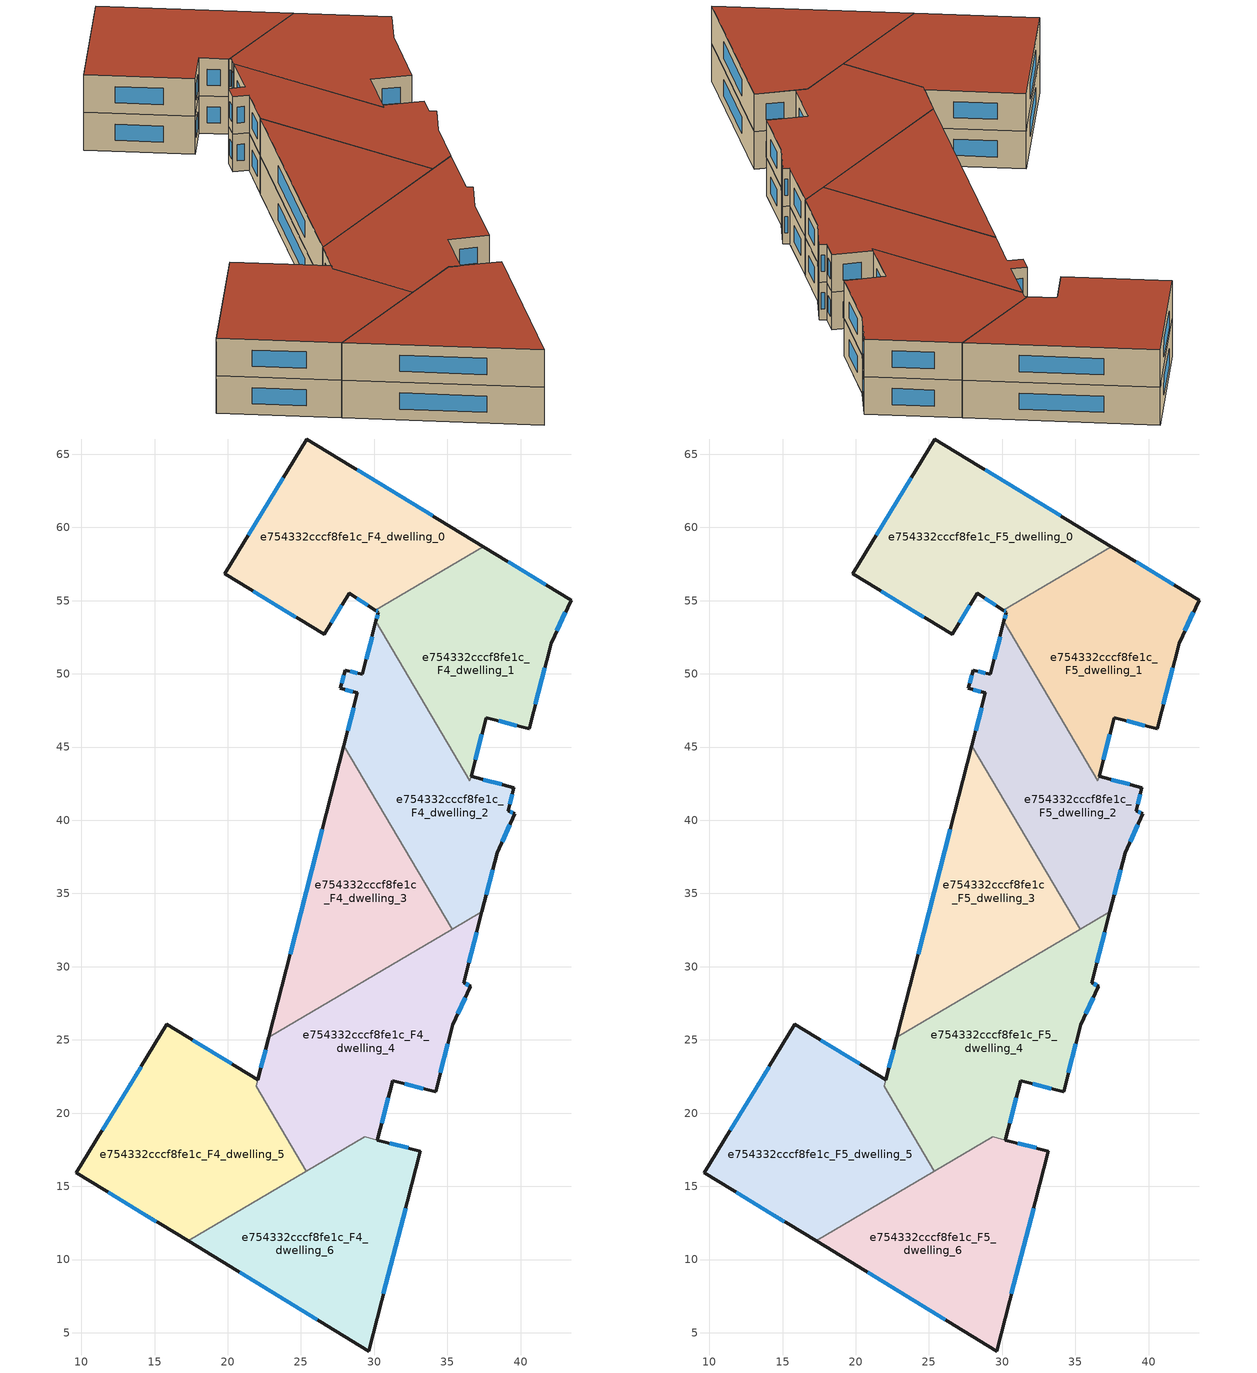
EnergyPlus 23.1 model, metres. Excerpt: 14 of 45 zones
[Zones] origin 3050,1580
e754332cccf8fe1c_F4_dwelling_0
 floor to e754332cccf8fe1c_F3_dwelling_0 (EU_floor_Construction): 37.46,58.69 30.09,54.35 28.29,55.49 26.58,52.69 19.79,56.83 25.41,66.04 z12
 wall outside (EU_wall_Construction): 37.46,58.69 25.41,66.04 19.79,56.83 26.58,52.69 28.29,55.49 30.09,54.35 z12:15
 wall to e754332cccf8fe1c_F4_dwelling_1 (EU_wall_Construction): 30.09,54.35 37.46,58.69 z12:15
 window (EU_Window_Construction): 23.8,63.41 21.4,59.46 / 34.02,60.79 28.85,63.94 / 28.8,55.17 29.57,54.68 / 27.07,53.49 27.8,54.69 / 21.73,55.65 24.64,53.88 z12.86:14.14
e754332cccf8fe1c_F4_dwelling_1
 floor to e754332cccf8fe1c_F3_dwelling_1 (EU_floor_Construction): 43.45,55.04 42.09,52.09 40.59,46.25 37.66,47.01 36.54,42.69 30.12,53.59 30.29,54.22 30.09,54.35 37.46,58.69 z12
 wall outside (EU_wall_Construction): 30.09,54.35 30.29,54.22 30.12,53.59 / 36.62,43 37.66,47.01 40.59,46.25 42.09,52.09 43.45,55.04 37.46,58.69 z12:15
 wall to e754332cccf8fe1c_F4_dwelling_2 (EU_wall_Construction): 30.12,53.59 36.54,42.69 36.62,42.99 z12:15
 window (EU_Window_Construction): 30.24,54.04 30.17,53.77 / 30.14,54.31 30.23,54.26 / 41.74,56.08 39.17,57.65 / 42.48,52.93 43.06,54.2 / 41.02,47.92 41.66,50.42 / 38.5,46.79 39.75,46.47 / 36.92,44.14 37.36,45.86 z12.86:14.14
e754332cccf8fe1c_F4_dwelling_2
 floor to e754332cccf8fe1c_F3_dwelling_2 (EU_floor_Construction): 30.12,53.59 36.54,42.69 36.62,43 39.55,42.24 39.14,40.66 39.61,40.44 38.4,37.78 37.36,33.75 35.33,32.55 27.93,45.1 28.86,48.7 27.7,49 28.03,50.26 29.19,49.96 z12
 wall outside (EU_wall_Construction): 37.36,33.75 38.4,37.78 39.61,40.44 39.14,40.66 39.55,42.24 36.62,43 / 30.12,53.59 29.19,49.96 28.03,50.26 27.7,49 28.86,48.7 27.93,45.1 z12:15
 wall to e754332cccf8fe1c_F4_dwelling_3 (EU_wall_Construction): 27.93,45.1 35.33,32.55 z12:15
 wall to e754332cccf8fe1c_F4_dwelling_4 (EU_wall_Construction): 35.33,32.55 37.36,33.75 z12:15
 window (EU_Window_Construction): 39.26,41.11 39.43,41.79 / 39.48,40.5 39.28,40.6 / 38.75,38.54 39.27,39.68 / 37.66,34.9 38.11,36.63 / 28.6,47.67 28.2,46.13 / 28.03,48.91 28.53,48.79 / 27.93,49.9 27.79,49.36 / 28.85,50.04 28.36,50.17 / 29.85,52.55 29.45,51 / 38.71,42.45 37.46,42.78 z12.86:14.14
e754332cccf8fe1c_F4_dwelling_3
 floor to e754332cccf8fe1c_F3_dwelling_3 (EU_floor_Construction): 27.93,45.1 35.33,32.55 22.79,25.17 z12
 wall outside (EU_wall_Construction): 27.93,45.1 22.79,25.17 z12:15
 wall to e754332cccf8fe1c_F4_dwelling_4 (EU_wall_Construction): 22.79,25.17 35.32,32.55 z12:15
 window (EU_Window_Construction): 26.46,39.4 24.26,30.86 z12.86:14.14
e754332cccf8fe1c_F4_dwelling_4
 floor to e754332cccf8fe1c_F3_dwelling_4 (EU_floor_Construction): 37.36,33.75 36.11,28.9 36.58,28.67 36.56,28.63 35.38,26.04 34.19,21.45 31.26,22.21 30.22,18.16 29.38,18.38 25.37,16.01 21.93,21.84 22.79,25.17 z12
 wall outside (EU_wall_Construction): 22.79,25.17 22.05,22.28 / 30.22,18.16 31.26,22.21 34.19,21.45 35.38,26.04 36.56,28.63 36.58,28.67 36.11,28.9 37.36,33.75 z12:15
 wall to e754332cccf8fe1c_F4_dwelling_6 (EU_wall_Construction): 29.38,18.38 30.22,18.16 / 25.37,16.01 29.37,18.37 z12:15
 wall to e754332cccf8fe1c_F4_dwelling_5 (EU_wall_Construction): 22.05,22.28 21.93,21.84 / 21.94,21.83 25.37,16.01 z12:15
 window (EU_Window_Construction): 22.58,24.34 22.26,23.11 / 36.47,30.28 37.01,32.36 / 36.45,28.74 36.25,28.83 / 35.71,26.78 36.22,27.89 / 34.53,22.76 35.04,24.73 / 32.1,21.99 33.36,21.67 / 30.52,19.32 30.97,21.05 z12.86:14.14
e754332cccf8fe1c_F4_dwelling_5
 floor to e754332cccf8fe1c_F3_dwelling_5 (EU_floor_Construction): 22.05,22.28 21.93,21.84 25.37,16.01 17.31,11.26 9.67,15.92 15.85,26.06 z12
 wall outside (EU_wall_Construction): 22.05,22.28 15.85,26.06 9.67,15.92 17.31,11.26 z12:15
 wall to e754332cccf8fe1c_F4_dwelling_6 (EU_wall_Construction): 17.31,11.26 25.37,16.01 z12:15
 window (EU_Window_Construction): 14.08,23.16 11.43,18.82 / 20.28,23.36 17.62,24.98 / 11.85,14.59 15.12,12.6 z12.86:14.14
e754332cccf8fe1c_F4_dwelling_6
 floor to e754332cccf8fe1c_F3_dwelling_6 (EU_floor_Construction): 33.15,17.41 29.63,3.75 17.31,11.26 29.37,18.37 z12
 wall outside (EU_wall_Construction): 17.31,11.26 29.63,3.75 33.15,17.41 30.23,18.16 z12:15
 window (EU_Window_Construction): 32.31,17.62 31.06,17.94 / 30.63,7.65 32.14,13.5 / 20.83,9.12 26.11,5.9 z12.86:14.14
e754332cccf8fe1c_F5_dwelling_0
 floor to e754332cccf8fe1c_F4_dwelling_0 (EU_floor_Construction): 37.46,58.69 30.09,54.35 28.29,55.49 26.58,52.69 19.79,56.83 25.41,66.04 z15
 wall outside (EU_wall_Construction): 37.46,58.69 25.41,66.04 19.79,56.83 26.58,52.69 28.29,55.49 30.09,54.35 z15:18
 wall to e754332cccf8fe1c_F5_dwelling_1 (EU_wall_Construction): 30.09,54.35 37.46,58.69 z15:18
 window (EU_Window_Construction): 23.8,63.41 21.4,59.46 / 34.02,60.79 28.85,63.94 / 28.8,55.17 29.57,54.68 / 27.07,53.49 27.8,54.69 / 21.73,55.65 24.64,53.88 z15.86:17.14
 roof outside (EU_roof_Construction): 37.46,58.69 25.41,66.04 19.79,56.83 26.58,52.69 28.29,55.49 30.09,54.35 z18
e754332cccf8fe1c_F5_dwelling_1
 floor to e754332cccf8fe1c_F4_dwelling_1 (EU_floor_Construction): 43.45,55.04 42.09,52.09 40.59,46.25 37.66,47.01 36.54,42.69 30.12,53.59 30.29,54.22 30.09,54.35 37.46,58.69 z15
 wall outside (EU_wall_Construction): 30.09,54.35 30.29,54.22 30.12,53.59 / 36.62,43 37.66,47.01 40.59,46.25 42.09,52.09 43.45,55.04 37.46,58.69 z15:18
 wall to e754332cccf8fe1c_F5_dwelling_2 (EU_wall_Construction): 30.12,53.59 36.54,42.69 36.62,42.99 z15:18
 window (EU_Window_Construction): 30.24,54.04 30.17,53.77 / 30.14,54.31 30.23,54.26 / 41.74,56.08 39.17,57.65 / 42.48,52.93 43.06,54.2 / 41.02,47.92 41.66,50.42 / 38.5,46.79 39.75,46.47 / 36.92,44.14 37.36,45.86 z15.86:17.14
 roof outside (EU_roof_Construction): 40.59,46.25 42.09,52.09 43.45,55.04 37.46,58.69 30.09,54.35 30.29,54.22 30.12,53.59 36.54,42.69 37.66,47.01 z18
e754332cccf8fe1c_F5_dwelling_2
 floor to e754332cccf8fe1c_F4_dwelling_2 (EU_floor_Construction): 30.12,53.59 36.54,42.69 36.62,43 39.55,42.24 39.14,40.66 39.61,40.44 38.4,37.78 37.36,33.75 35.33,32.55 27.93,45.1 28.86,48.7 27.7,49 28.03,50.26 29.19,49.96 z15
 wall outside (EU_wall_Construction): 37.36,33.75 38.4,37.78 39.61,40.44 39.14,40.66 39.55,42.24 36.62,43 / 30.12,53.59 29.19,49.96 28.03,50.26 27.7,49 28.86,48.7 27.93,45.1 z15:18
 wall to e754332cccf8fe1c_F5_dwelling_3 (EU_wall_Construction): 27.93,45.1 35.33,32.55 z15:18
 wall to e754332cccf8fe1c_F5_dwelling_4 (EU_wall_Construction): 35.33,32.55 37.36,33.75 z15:18
 window (EU_Window_Construction): 39.26,41.11 39.43,41.79 / 39.48,40.5 39.28,40.6 / 38.75,38.54 39.27,39.68 / 37.66,34.9 38.11,36.63 / 28.6,47.67 28.2,46.13 / 28.03,48.91 28.53,48.79 / 27.93,49.9 27.79,49.36 / 28.85,50.04 28.36,50.17 / 29.85,52.55 29.45,51 / 38.71,42.45 37.46,42.78 z15.86:17.14
 roof outside (EU_roof_Construction): 37.36,33.75 38.4,37.78 39.61,40.44 39.14,40.66 39.55,42.24 36.62,43 36.54,42.69 30.12,53.59 29.19,49.96 28.03,50.26 27.7,49 28.86,48.7 27.93,45.1 35.33,32.55 z18
e754332cccf8fe1c_F5_dwelling_3
 floor to e754332cccf8fe1c_F4_dwelling_3 (EU_floor_Construction): 27.93,45.1 35.33,32.55 22.79,25.17 z15
 wall outside (EU_wall_Construction): 27.93,45.1 22.79,25.17 z15:18
 wall to e754332cccf8fe1c_F5_dwelling_4 (EU_wall_Construction): 22.79,25.17 35.32,32.55 z15:18
 window (EU_Window_Construction): 26.46,39.4 24.26,30.86 z15.86:17.14
 roof outside (EU_roof_Construction): 35.33,32.55 27.93,45.1 22.79,25.17 z18
e754332cccf8fe1c_F5_dwelling_4
 floor to e754332cccf8fe1c_F4_dwelling_4 (EU_floor_Construction): 37.36,33.75 36.11,28.9 36.58,28.67 36.56,28.63 35.38,26.04 34.19,21.45 31.26,22.21 30.22,18.16 29.38,18.38 25.37,16.01 21.93,21.84 22.79,25.17 z15
 wall outside (EU_wall_Construction): 22.79,25.17 22.05,22.28 / 30.22,18.16 31.26,22.21 34.19,21.45 35.38,26.04 36.56,28.63 36.58,28.67 36.11,28.9 37.36,33.75 z15:18
 wall to e754332cccf8fe1c_F5_dwelling_6 (EU_wall_Construction): 29.38,18.38 30.22,18.16 / 25.37,16.01 29.37,18.37 z15:18
 wall to e754332cccf8fe1c_F5_dwelling_5 (EU_wall_Construction): 22.05,22.28 21.93,21.84 / 21.94,21.83 25.37,16.01 z15:18
 window (EU_Window_Construction): 22.58,24.34 22.26,23.11 / 36.47,30.28 37.01,32.36 / 36.45,28.74 36.25,28.83 / 35.71,26.78 36.22,27.89 / 34.53,22.76 35.04,24.73 / 32.1,21.99 33.36,21.67 / 30.52,19.32 30.97,21.05 z15.86:17.14
 roof outside (EU_roof_Construction): 34.19,21.45 35.38,26.04 36.56,28.63 36.58,28.67 36.11,28.9 37.36,33.75 22.79,25.17 21.93,21.84 25.37,16.01 29.38,18.38 30.22,18.16 31.26,22.21 z18
e754332cccf8fe1c_F5_dwelling_5
 floor to e754332cccf8fe1c_F4_dwelling_5 (EU_floor_Construction): 22.05,22.28 21.93,21.84 25.37,16.01 17.31,11.26 9.67,15.92 15.85,26.06 z15
 wall outside (EU_wall_Construction): 22.05,22.28 15.85,26.06 9.67,15.92 17.31,11.26 z15:18
 wall to e754332cccf8fe1c_F5_dwelling_6 (EU_wall_Construction): 17.31,11.26 25.37,16.01 z15:18
 window (EU_Window_Construction): 14.08,23.16 11.43,18.82 / 20.28,23.36 17.62,24.98 / 11.85,14.59 15.12,12.6 z15.86:17.14
 roof outside (EU_roof_Construction): 25.37,16.01 21.93,21.84 22.05,22.28 15.85,26.06 9.67,15.92 17.31,11.26 z18
e754332cccf8fe1c_F5_dwelling_6
 floor to e754332cccf8fe1c_F4_dwelling_6 (EU_floor_Construction): 33.15,17.41 29.63,3.75 17.31,11.26 29.37,18.37 z15
 wall outside (EU_wall_Construction): 17.31,11.26 29.63,3.75 33.15,17.41 30.23,18.16 z15:18
 window (EU_Window_Construction): 32.31,17.62 31.06,17.94 / 30.63,7.65 32.14,13.5 / 20.83,9.12 26.11,5.9 z15.86:17.14
 roof outside (EU_roof_Construction): 29.63,3.75 33.15,17.41 29.38,18.38 17.31,11.26 z18
[Building]
EU S2 Campaign: North Axis=0; Terrain=City; Solar Distribution=FullExterior
[Site:Location]
Helsinki-Vantaa.AP: Latitude=60.317; Longitude=24.963; Time Zone=2; Elevation=54.6
[SizingPeriod:WeatherFileDays]
AnnualSizingPeriod: Begin Month=1; Begin Day of Month=1; End Month=12; End Day of Month=31; Day of Week for Start Day=Monday; Use Weather File Daylight Saving Period=No; Use Weather File Rain and Snow Indicators=No
[MATERIAL]
EU_InternalMass_Material: Roughness=MediumRough; Thickness=0.1; Conductivity=1; Density=1800; Specific Heat=900; Thermal Absorptance=0.9; Solar Absorptance=0.7; Visible Absorptance=0.7
[MATERIAL:NOMASS] Roughness=MediumRough; Thermal Absorptance=0.9; Solar Absorptance=0.7; Visible Absorptance=0.7
Name | Thermal Resistance
EU_wall_NoMass | 5.91765
EU_roof_NoMass | 11.1778
EU_floor_NoMass | 6.2875
[WINDOWMATERIAL:SIMPLEGLAZINGSYSTEM]
EU_Window_SimpleGlazing: UFactor=0.994035; Solar Heat Gain Coefficient=0.7; Visible Transmittance=0.7
[CONSTRUCTION]
EU_wall_Construction: EU_wall_NoMass
EU_roof_Construction: EU_roof_NoMass
EU_floor_Construction: EU_floor_NoMass
EU_Window_Construction: EU_Window_SimpleGlazing
EU_InternalMass_Construction: EU_InternalMass_Material
[ZONE] Type=1; Multiplier=1; Ceiling Height=autocalculate; Floor Area=autocalculate; Part of Total Floor Area=Yes
Name | Volume
e754332cccf8fe1c_F4_dwelling_0; e754332cccf8fe1c_F5_dwelling_0 | 350.979
e754332cccf8fe1c_F4_dwelling_1; e754332cccf8fe1c_F5_dwelling_1 | 338.824
e754332cccf8fe1c_F4_dwelling_2; e754332cccf8fe1c_F5_dwelling_2 | 329.872
e754332cccf8fe1c_F4_dwelling_3; e754332cccf8fe1c_F5_dwelling_3 | 317.702
e754332cccf8fe1c_F4_dwelling_4; e754332cccf8fe1c_F5_dwelling_4 | 384.956
e754332cccf8fe1c_F4_dwelling_5; e754332cccf8fe1c_F5_dwelling_5 | 384.746
e754332cccf8fe1c_F4_dwelling_6; e754332cccf8fe1c_F5_dwelling_6 | 349.811
[INTERNALMASS] Construction=EU_InternalMass_Construction
Name | Zone or ZoneList | Surface Area
e754332cccf8fe1c_F4_dwelling_0_EU_InternalMass | e754332cccf8fe1c_F4_dwelling_0 | 116.993
e754332cccf8fe1c_F4_dwelling_1_EU_InternalMass | e754332cccf8fe1c_F4_dwelling_1 | 112.952
e754332cccf8fe1c_F4_dwelling_2_EU_InternalMass | e754332cccf8fe1c_F4_dwelling_2 | 109.951
e754332cccf8fe1c_F4_dwelling_3_EU_InternalMass | e754332cccf8fe1c_F4_dwelling_3 | 105.899
e754332cccf8fe1c_F4_dwelling_4_EU_InternalMass | e754332cccf8fe1c_F4_dwelling_4 | 128.321
e754332cccf8fe1c_F4_dwelling_5_EU_InternalMass | e754332cccf8fe1c_F4_dwelling_5 | 128.248
e754332cccf8fe1c_F4_dwelling_6_EU_InternalMass | e754332cccf8fe1c_F4_dwelling_6 | 116.622
e754332cccf8fe1c_F5_dwelling_0_EU_InternalMass | e754332cccf8fe1c_F5_dwelling_0 | 116.993
e754332cccf8fe1c_F5_dwelling_1_EU_InternalMass | e754332cccf8fe1c_F5_dwelling_1 | 112.952
e754332cccf8fe1c_F5_dwelling_2_EU_InternalMass | e754332cccf8fe1c_F5_dwelling_2 | 109.951
e754332cccf8fe1c_F5_dwelling_3_EU_InternalMass | e754332cccf8fe1c_F5_dwelling_3 | 105.899
e754332cccf8fe1c_F5_dwelling_4_EU_InternalMass | e754332cccf8fe1c_F5_dwelling_4 | 128.321
e754332cccf8fe1c_F5_dwelling_5_EU_InternalMass | e754332cccf8fe1c_F5_dwelling_5 | 128.248
e754332cccf8fe1c_F5_dwelling_6_EU_InternalMass | e754332cccf8fe1c_F5_dwelling_6 | 116.622
[OTHEREQUIPMENT] Fuel Type=Electricity; Design Level Calculation Method=Watts/Area; Power per Zone Floor Area=1; Fraction Latent=0; Fraction Radiant=0; Fraction Lost=0; Carbon Dioxide Generation Rate=0; EndUse Subcategory=EU_Step8_InternalGains
Name | Zone or ZoneList or Space or SpaceList | Schedule
EU_Step8_InternalGain_e754332cccf8fe1c_F4_dwelling_0_f000 | e754332cccf8fe1c_F4_dwelling_0 | EU_Step8_GainSchedule_e754332cccf8fe1c_F4_dwelling_0_f000
EU_Step8_InternalGain_e754332cccf8fe1c_F4_dwelling_1_f000 | e754332cccf8fe1c_F4_dwelling_1 | EU_Step8_GainSchedule_e754332cccf8fe1c_F4_dwelling_1_f000
EU_Step8_InternalGain_e754332cccf8fe1c_F4_dwelling_2_f000 | e754332cccf8fe1c_F4_dwelling_2 | EU_Step8_GainSchedule_e754332cccf8fe1c_F4_dwelling_2_f000
EU_Step8_InternalGain_e754332cccf8fe1c_F4_dwelling_3_f000 | e754332cccf8fe1c_F4_dwelling_3 | EU_Step8_GainSchedule_e754332cccf8fe1c_F4_dwelling_3_f000
EU_Step8_InternalGain_e754332cccf8fe1c_F4_dwelling_4_f000 | e754332cccf8fe1c_F4_dwelling_4 | EU_Step8_GainSchedule_e754332cccf8fe1c_F4_dwelling_4_f000
EU_Step8_InternalGain_e754332cccf8fe1c_F4_dwelling_5_f000 | e754332cccf8fe1c_F4_dwelling_5 | EU_Step8_GainSchedule_e754332cccf8fe1c_F4_dwelling_5_f000
EU_Step8_InternalGain_e754332cccf8fe1c_F4_dwelling_6_f000 | e754332cccf8fe1c_F4_dwelling_6 | EU_Step8_GainSchedule_e754332cccf8fe1c_F4_dwelling_6_f000
EU_Step8_InternalGain_e754332cccf8fe1c_F5_dwelling_0_f000 | e754332cccf8fe1c_F5_dwelling_0 | EU_Step8_GainSchedule_e754332cccf8fe1c_F5_dwelling_0_f000
EU_Step8_InternalGain_e754332cccf8fe1c_F5_dwelling_1_f000 | e754332cccf8fe1c_F5_dwelling_1 | EU_Step8_GainSchedule_e754332cccf8fe1c_F5_dwelling_1_f000
EU_Step8_InternalGain_e754332cccf8fe1c_F5_dwelling_2_f000 | e754332cccf8fe1c_F5_dwelling_2 | EU_Step8_GainSchedule_e754332cccf8fe1c_F5_dwelling_2_f000
EU_Step8_InternalGain_e754332cccf8fe1c_F5_dwelling_3_f000 | e754332cccf8fe1c_F5_dwelling_3 | EU_Step8_GainSchedule_e754332cccf8fe1c_F5_dwelling_3_f000
EU_Step8_InternalGain_e754332cccf8fe1c_F5_dwelling_4_f000 | e754332cccf8fe1c_F5_dwelling_4 | EU_Step8_GainSchedule_e754332cccf8fe1c_F5_dwelling_4_f000
EU_Step8_InternalGain_e754332cccf8fe1c_F5_dwelling_5_f000 | e754332cccf8fe1c_F5_dwelling_5 | EU_Step8_GainSchedule_e754332cccf8fe1c_F5_dwelling_5_f000
EU_Step8_InternalGain_e754332cccf8fe1c_F5_dwelling_6_f000 | e754332cccf8fe1c_F5_dwelling_6 | EU_Step8_GainSchedule_e754332cccf8fe1c_F5_dwelling_6_f000
[ZONEVENTILATION:DESIGNFLOWRATE] Schedule=EU_AlwaysOn; Design Flow Rate Calculation Method=AirChanges/Hour; Air Changes per Hour=0.596421; Ventilation Type=Natural; Fan Pressure Rise=0; Fan Total Efficiency=1; Constant Term Coefficient=1; Temperature Term Coefficient=0; Velocity Term Coefficient=0; Velocity Squared Term Coefficient=0; Minimum Indoor Temperature=-100; Maximum Indoor Temperature=100; Delta Temperature=-100; Minimum Outdoor Temperature=-100; Maximum Outdoor Temperature=100; Maximum Wind Speed=40
Name | Zone or ZoneList or Space or SpaceList
EU_ConstantAir_e754332cccf8fe1c_F4_dwelling_0 | e754332cccf8fe1c_F4_dwelling_0
EU_ConstantAir_e754332cccf8fe1c_F4_dwelling_1 | e754332cccf8fe1c_F4_dwelling_1
EU_ConstantAir_e754332cccf8fe1c_F4_dwelling_2 | e754332cccf8fe1c_F4_dwelling_2
EU_ConstantAir_e754332cccf8fe1c_F4_dwelling_3 | e754332cccf8fe1c_F4_dwelling_3
EU_ConstantAir_e754332cccf8fe1c_F4_dwelling_4 | e754332cccf8fe1c_F4_dwelling_4
EU_ConstantAir_e754332cccf8fe1c_F4_dwelling_5 | e754332cccf8fe1c_F4_dwelling_5
EU_ConstantAir_e754332cccf8fe1c_F4_dwelling_6 | e754332cccf8fe1c_F4_dwelling_6
EU_ConstantAir_e754332cccf8fe1c_F5_dwelling_0 | e754332cccf8fe1c_F5_dwelling_0
EU_ConstantAir_e754332cccf8fe1c_F5_dwelling_1 | e754332cccf8fe1c_F5_dwelling_1
EU_ConstantAir_e754332cccf8fe1c_F5_dwelling_2 | e754332cccf8fe1c_F5_dwelling_2
EU_ConstantAir_e754332cccf8fe1c_F5_dwelling_3 | e754332cccf8fe1c_F5_dwelling_3
EU_ConstantAir_e754332cccf8fe1c_F5_dwelling_4 | e754332cccf8fe1c_F5_dwelling_4
EU_ConstantAir_e754332cccf8fe1c_F5_dwelling_5 | e754332cccf8fe1c_F5_dwelling_5
EU_ConstantAir_e754332cccf8fe1c_F5_dwelling_6 | e754332cccf8fe1c_F5_dwelling_6
[HVACTEMPLATE:THERMOSTAT] Constant Heating Setpoint=20; Constant Cooling Setpoint=50
EU_HeatOnly_e754332cccf8fe1c_F0_dwelling_0; EU_HeatOnly_e754332cccf8fe1c_F0_dwelling_1; EU_HeatOnly_e754332cccf8fe1c_F0_dwelling_2; EU_HeatOnly_e754332cccf8fe1c_F0_dwelling_3; EU_HeatOnly_e754332cccf8fe1c_F0_dwelling_4; EU_HeatOnly_e754332cccf8fe1c_F0_dwelling_5; EU_HeatOnly_e754332cccf8fe1c_F0_dwelling_6; EU_HeatOnly_e754332cccf8fe1c_F0_dwelling_7; EU_HeatOnly_e754332cccf8fe1c_F1_dwelling_0; EU_HeatOnly_e754332cccf8fe1c_F1_dwelling_1; EU_HeatOnly_e754332cccf8fe1c_F1_dwelling_2; EU_HeatOnly_e754332cccf8fe1c_F1_dwelling_3; EU_HeatOnly_e754332cccf8fe1c_F1_dwelling_4; EU_HeatOnly_e754332cccf8fe1c_F1_dwelling_5; EU_HeatOnly_e754332cccf8fe1c_F1_dwelling_6; EU_HeatOnly_e754332cccf8fe1c_F1_dwelling_7; EU_HeatOnly_e754332cccf8fe1c_F2_dwelling_0; EU_HeatOnly_e754332cccf8fe1c_F2_dwelling_1; EU_HeatOnly_e754332cccf8fe1c_F2_dwelling_2; EU_HeatOnly_e754332cccf8fe1c_F2_dwelling_3; EU_HeatOnly_e754332cccf8fe1c_F2_dwelling_4; EU_HeatOnly_e754332cccf8fe1c_F2_dwelling_5; EU_HeatOnly_e754332cccf8fe1c_F2_dwelling_6; EU_HeatOnly_e754332cccf8fe1c_F2_dwelling_7; EU_HeatOnly_e754332cccf8fe1c_F3_dwelling_0; EU_HeatOnly_e754332cccf8fe1c_F3_dwelling_1; EU_HeatOnly_e754332cccf8fe1c_F3_dwelling_2; EU_HeatOnly_e754332cccf8fe1c_F3_dwelling_3; EU_HeatOnly_e754332cccf8fe1c_F3_dwelling_4; EU_HeatOnly_e754332cccf8fe1c_F3_dwelling_5; EU_HeatOnly_e754332cccf8fe1c_F3_dwelling_6; EU_HeatOnly_e754332cccf8fe1c_F4_dwelling_0; EU_HeatOnly_e754332cccf8fe1c_F4_dwelling_1; EU_HeatOnly_e754332cccf8fe1c_F4_dwelling_2; EU_HeatOnly_e754332cccf8fe1c_F4_dwelling_3; EU_HeatOnly_e754332cccf8fe1c_F4_dwelling_4; EU_HeatOnly_e754332cccf8fe1c_F4_dwelling_5; EU_HeatOnly_e754332cccf8fe1c_F4_dwelling_6; EU_HeatOnly_e754332cccf8fe1c_F5_dwelling_0; EU_HeatOnly_e754332cccf8fe1c_F5_dwelling_1; EU_HeatOnly_e754332cccf8fe1c_F5_dwelling_2; EU_HeatOnly_e754332cccf8fe1c_F5_dwelling_3; EU_HeatOnly_e754332cccf8fe1c_F5_dwelling_4; EU_HeatOnly_e754332cccf8fe1c_F5_dwelling_5; EU_HeatOnly_e754332cccf8fe1c_F5_dwelling_6
[HVACTEMPLATE:ZONE:IDEALLOADSAIRSYSTEM] System Availability Schedule=EU_AlwaysOn; Maximum Heating Supply Air Temperature=50; Minimum Cooling Supply Air Temperature=13; Maximum Heating Supply Air Humidity Ratio=0.0156; Minimum Cooling Supply Air Humidity Ratio=0.0077; Heating Limit=NoLimit; Cooling Limit=NoLimit; Heating Availability Schedule=EU_AlwaysOn; Cooling Availability Schedule=EU_CoolingOff; Dehumidification Control Type=ConstantSensibleHeatRatio; Cooling Sensible Heat Ratio=0.7; Dehumidification Setpoint=60; Humidification Control Type=None; Humidification Setpoint=30; Outdoor Air Method=None; Outdoor Air Flow Rate per Person=0.00944; Outdoor Air Flow Rate per Zone Floor Area=0; Outdoor Air Flow Rate per Zone=0; Demand Controlled Ventilation Type=None; Outdoor Air Economizer Type=NoEconomizer; Heat Recovery Type=None; Sensible Heat Recovery Effectiveness=0.7; Latent Heat Recovery Effectiveness=0.65
Name | Template Thermostat
e754332cccf8fe1c_F4_dwelling_0 | EU_HeatOnly_e754332cccf8fe1c_F4_dwelling_0
e754332cccf8fe1c_F4_dwelling_1 | EU_HeatOnly_e754332cccf8fe1c_F4_dwelling_1
e754332cccf8fe1c_F4_dwelling_2 | EU_HeatOnly_e754332cccf8fe1c_F4_dwelling_2
e754332cccf8fe1c_F4_dwelling_3 | EU_HeatOnly_e754332cccf8fe1c_F4_dwelling_3
e754332cccf8fe1c_F4_dwelling_4 | EU_HeatOnly_e754332cccf8fe1c_F4_dwelling_4
e754332cccf8fe1c_F4_dwelling_5 | EU_HeatOnly_e754332cccf8fe1c_F4_dwelling_5
e754332cccf8fe1c_F4_dwelling_6 | EU_HeatOnly_e754332cccf8fe1c_F4_dwelling_6
e754332cccf8fe1c_F5_dwelling_0 | EU_HeatOnly_e754332cccf8fe1c_F5_dwelling_0
e754332cccf8fe1c_F5_dwelling_1 | EU_HeatOnly_e754332cccf8fe1c_F5_dwelling_1
e754332cccf8fe1c_F5_dwelling_2 | EU_HeatOnly_e754332cccf8fe1c_F5_dwelling_2
e754332cccf8fe1c_F5_dwelling_3 | EU_HeatOnly_e754332cccf8fe1c_F5_dwelling_3
e754332cccf8fe1c_F5_dwelling_4 | EU_HeatOnly_e754332cccf8fe1c_F5_dwelling_4
e754332cccf8fe1c_F5_dwelling_5 | EU_HeatOnly_e754332cccf8fe1c_F5_dwelling_5
e754332cccf8fe1c_F5_dwelling_6 | EU_HeatOnly_e754332cccf8fe1c_F5_dwelling_6
[SIZING:ZONE] Zone Cooling Design Supply Air Temperature Input Method=SupplyAirTemperature; Zone Cooling Design Supply Air Temperature=13; Zone Heating Design Supply Air Temperature Input Method=SupplyAirTemperature; Zone Heating Design Supply Air Temperature=50; Zone Cooling Design Supply Air Humidity Ratio=0.008; Zone Heating Design Supply Air Humidity Ratio=0.008; Cooling Design Air Flow Method=DesignDay; Cooling Design Air Flow Rate=0; Cooling Minimum Air Flow per Zone Floor Area=0.000762; Cooling Minimum Air Flow=0; Cooling Minimum Air Flow Fraction=0.2; Heating Design Air Flow Method=DesignDay; Heating Design Air Flow Rate=0; Heating Maximum Air Flow per Zone Floor Area=0.002032; Heating Maximum Air Flow=0.141576; Heating Maximum Air Flow Fraction=0.3; Account for Dedicated Outdoor Air System=No; Dedicated Outdoor Air System Control Strategy=NeutralSupplyAir; Dedicated Outdoor Air Low Setpoint Temperature for Design=autosize; Dedicated Outdoor Air High Setpoint Temperature for Design=autosize; Zone Load Sizing Method=Sensible Load Only No Latent Load; Zone Latent Cooling Design Supply Air Humidity Ratio Input Method=HumidityRatioDifference; Zone Cooling Design Supply Air Humidity Ratio Difference=0.005; Zone Latent Heating Design Supply Air Humidity Ratio Input Method=HumidityRatioDifference; Zone Humidification Design Supply Air Humidity Ratio Difference=0.005
e754332cccf8fe1c_F4_dwelling_0; e754332cccf8fe1c_F4_dwelling_1; e754332cccf8fe1c_F4_dwelling_2; e754332cccf8fe1c_F4_dwelling_3; e754332cccf8fe1c_F4_dwelling_4; e754332cccf8fe1c_F4_dwelling_5; e754332cccf8fe1c_F4_dwelling_6; e754332cccf8fe1c_F5_dwelling_0; e754332cccf8fe1c_F5_dwelling_1; e754332cccf8fe1c_F5_dwelling_2; e754332cccf8fe1c_F5_dwelling_3; e754332cccf8fe1c_F5_dwelling_4; e754332cccf8fe1c_F5_dwelling_5; e754332cccf8fe1c_F5_dwelling_6
[SCHEDULE:CONSTANT]
Name | Hourly Value
EU_AlwaysOn | 1
EU_CoolingOff | 0
[SCHEDULE:FILE] Column Number=1; Rows to Skip at Top=0; Number of Hours of Data=8760; Column Separator=Comma; Interpolate to Timestep=No; Minutes per Item=60; Adjust Schedule for Daylight Savings=Yes
Name | File
EU_Step8_GainSchedule_e754332cccf8fe1c_F4_dwelling_0_f000 | ../../schedules/e754332cccf8fe1c/e754332cccf8fe1c_F4_dwelling_0_f000_gain.csv
EU_Step8_GainSchedule_e754332cccf8fe1c_F4_dwelling_1_f000 | ../../schedules/e754332cccf8fe1c/e754332cccf8fe1c_F4_dwelling_1_f000_gain.csv
EU_Step8_GainSchedule_e754332cccf8fe1c_F4_dwelling_2_f000 | ../../schedules/e754332cccf8fe1c/e754332cccf8fe1c_F4_dwelling_2_f000_gain.csv
EU_Step8_GainSchedule_e754332cccf8fe1c_F4_dwelling_3_f000 | ../../schedules/e754332cccf8fe1c/e754332cccf8fe1c_F4_dwelling_3_f000_gain.csv
EU_Step8_GainSchedule_e754332cccf8fe1c_F4_dwelling_4_f000 | ../../schedules/e754332cccf8fe1c/e754332cccf8fe1c_F4_dwelling_4_f000_gain.csv
EU_Step8_GainSchedule_e754332cccf8fe1c_F4_dwelling_5_f000 | ../../schedules/e754332cccf8fe1c/e754332cccf8fe1c_F4_dwelling_5_f000_gain.csv
EU_Step8_GainSchedule_e754332cccf8fe1c_F4_dwelling_6_f000 | ../../schedules/e754332cccf8fe1c/e754332cccf8fe1c_F4_dwelling_6_f000_gain.csv
EU_Step8_GainSchedule_e754332cccf8fe1c_F5_dwelling_0_f000 | ../../schedules/e754332cccf8fe1c/e754332cccf8fe1c_F5_dwelling_0_f000_gain.csv
EU_Step8_GainSchedule_e754332cccf8fe1c_F5_dwelling_1_f000 | ../../schedules/e754332cccf8fe1c/e754332cccf8fe1c_F5_dwelling_1_f000_gain.csv
EU_Step8_GainSchedule_e754332cccf8fe1c_F5_dwelling_2_f000 | ../../schedules/e754332cccf8fe1c/e754332cccf8fe1c_F5_dwelling_2_f000_gain.csv
EU_Step8_GainSchedule_e754332cccf8fe1c_F5_dwelling_3_f000 | ../../schedules/e754332cccf8fe1c/e754332cccf8fe1c_F5_dwelling_3_f000_gain.csv
EU_Step8_GainSchedule_e754332cccf8fe1c_F5_dwelling_4_f000 | ../../schedules/e754332cccf8fe1c/e754332cccf8fe1c_F5_dwelling_4_f000_gain.csv
EU_Step8_GainSchedule_e754332cccf8fe1c_F5_dwelling_5_f000 | ../../schedules/e754332cccf8fe1c/e754332cccf8fe1c_F5_dwelling_5_f000_gain.csv
EU_Step8_GainSchedule_e754332cccf8fe1c_F5_dwelling_6_f000 | ../../schedules/e754332cccf8fe1c/e754332cccf8fe1c_F5_dwelling_6_f000_gain.csv
